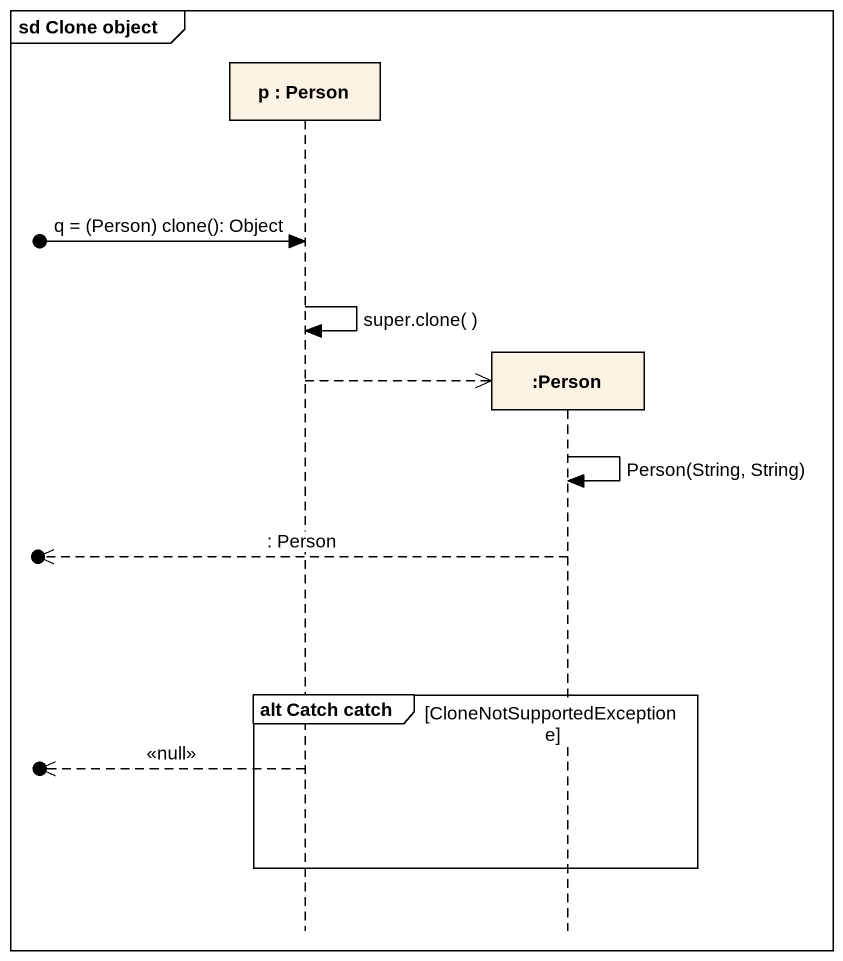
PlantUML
@startuml
mainframe sd Clone object
hide footbox
participant "p : Person" as p
participant ":Person" as Person_

[o-> p : q = (Person) clone(): Object
p -> p : super.clone( )
p -->> Person_ **
Person_ -> Person_ : Person(String, String)
[o<<-- Person_ : : Person
group alt Catch catch [CloneNotSupportedException e]
  [o<<-- p : <<null>>
end
@enduml
